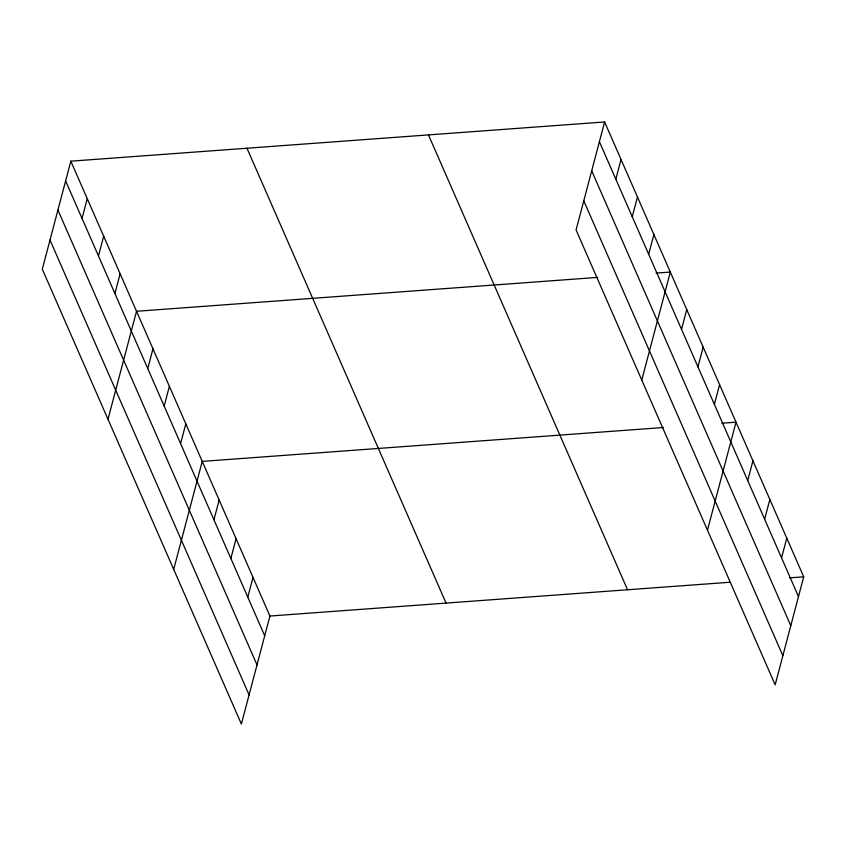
<?xml version="1.0" encoding="UTF-8"?>
<svg xmlns="http://www.w3.org/2000/svg" width="846" height="846" viewBox="0 0 846 846"><rect width="100%" height="100%" fill="white"/><g stroke="black" fill="none" stroke-linecap="round" stroke-linejoin="round"><path stroke-width="1.27" d="M70.831 161.174L42.3 269.176L241.385 724.039L269.927 616.036L70.831 161.174L604.615 121.961L803.7 576.824L775.169 684.826L576.073 229.964L604.615 121.961M82.041 218.437L87.254 198.704M98.464 255.968L103.688 236.224M114.897 293.499L120.111 273.755M108.002 419.278L136.534 311.275L597.784 277.393M147.743 368.549L152.957 348.806M164.166 406.069L169.38 386.336M180.589 443.6L185.803 423.857M173.694 569.379L202.236 461.387L663.476 427.505M213.943 519.793L219.156 500.049M230.863 558.455L236.076 538.712M247.783 597.117L252.996 577.374M615.825 179.225L621.038 159.492M632.248 216.756L637.461 197.012M648.671 254.286L653.884 234.543M641.776 380.065L670.307 272.074L656.062 273.121M681.516 329.337L686.74 309.594M697.95 366.857L703.163 347.124M714.373 404.388L719.586 384.644M707.478 530.167L736.009 422.175L721.765 423.222M747.716 480.581L752.929 460.837M764.636 519.243L769.86 499.5M781.567 557.905L786.78 538.162M269.927 616.036L729.876 582.249M789.455 577.871L803.7 576.824M599.402 141.705L798.487 596.567M591.703 170.829L790.788 625.691M583.772 200.84L782.857 655.703M428.467 134.905L627.552 589.768M246.979 148.23L446.064 603.103M65.618 180.917L264.703 635.78M57.919 210.041L257.015 664.903M49.999 240.042L249.084 694.915"/></g></svg>
